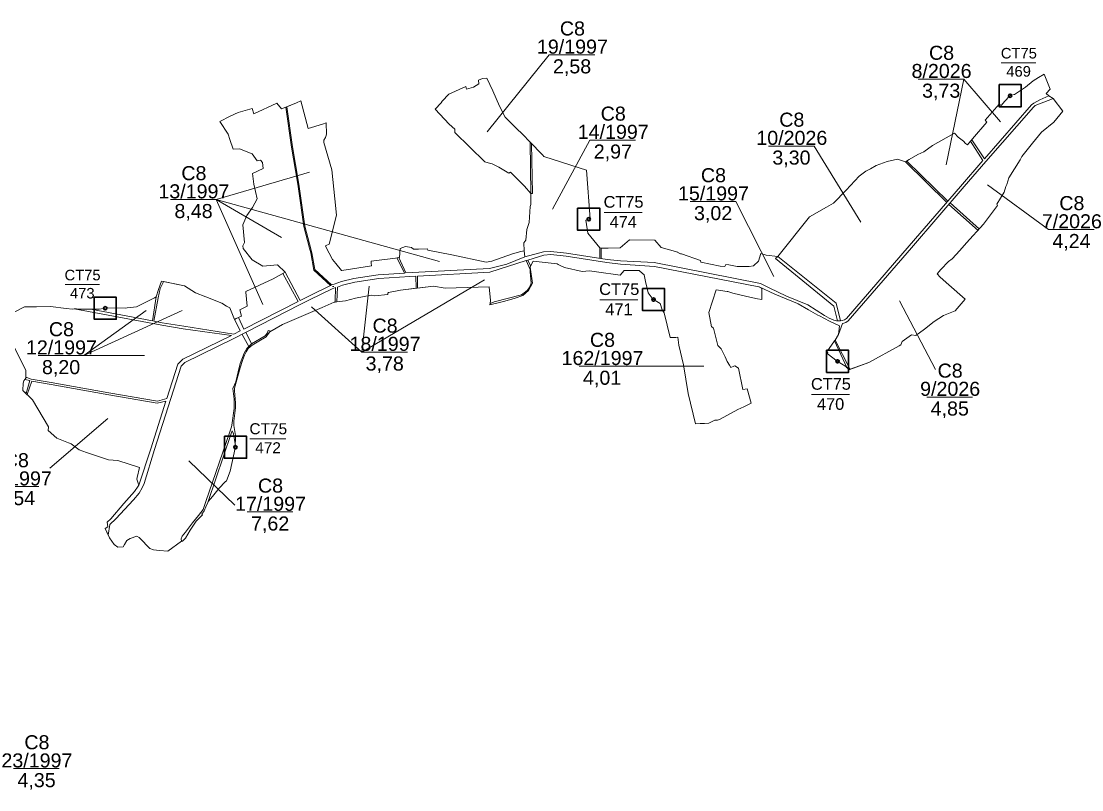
# Model space of a CAD drawing. Header units: metres. Extents: x 419786 to 426231, y 1524317 to 1528091.
# Drawn here: x 421348 to 423747, y 1525635 to 1527374 of the extents above; entities that cross this region are included whole.
import ezdxf
from ezdxf.enums import TextEntityAlignment as Align

# ---------------------------------------------------------------- set-up
doc = ezdxf.new("R2010")
doc.units = ezdxf.units.M
doc.header["$MEASUREMENT"] = 0
doc.linetypes.add('DGN Style 1', pattern=[5.902559, 0.009821, -5.892738])
doc.linetypes.add('DGN Style 2', pattern=[9.82123, 5.892738, -3.928492])
doc.layers.add('RanhOne', color=1, linetype='Continuous', lineweight=0)
doc.styles.add('Style-Arial', font='arial.ttf')
doc.styles.add('Style-Arial IF', font='ariali.ttf')

# ---------------------------------------------------------------- blocks, each defined once
blk = doc.blocks.new('*U0')
at = {"color": 0, "linetype": 'Continuous', "lineweight": -2, "ltscale": 10, "flags": 128}
blk.add_lwpolyline([(-150, 150), (150, 150), (150, -150), (-150, -150), (-150, 150)], close=True, dxfattribs=at)
at = {"color": 0, "linetype": 'Continuous', "lineweight": -2, "ltscale": 10}
blk.add_circle((-0.02828, 0.016065), 22.5, dxfattribs=at)
blk = doc.blocks.new('*U7')
at = {"layer": 'RanhOne', "color": 3, "linetype": 'Continuous', "lineweight": 13}
blk.add_line((-66.520877, -1.660429), (63.750129, -1.660429), dxfattribs=at)
at = {"layer": 'RanhOne', "color": 3, "linetype": 'Continuous', "lineweight": 13, "style": 'Style-Arial'}
blk.add_text('4,35', height=40, dxfattribs=at).set_placement((-1.025137, -54.422685), align=Align.CENTER)
at = {"layer": 'RanhOne', "color": 3, "linetype": 'Continuous', "lineweight": 13, "insert": (-0.000029, 1.089388), "char_height": 40, "attachment_point": 8, "line_spacing_factor": 0.776524, "style": 'Style-Arial'}
blk.add_mtext('C8\\P23/1997', dxfattribs=at)
blk = doc.blocks.new('*U10')
at = {"layer": 'RanhOne', "color": 3, "linetype": 'Continuous', "lineweight": 13}
blk.add_line((-66.520877, -1.660429), (63.750129, -1.660429), dxfattribs=at)
at = {"layer": 'RanhOne', "color": 3, "linetype": 'Continuous', "lineweight": 13, "style": 'Style-Arial'}
blk.add_text('7,62', height=40, dxfattribs=at).set_placement((-1.025137, -54.422685), align=Align.CENTER)
at = {"layer": 'RanhOne', "color": 3, "linetype": 'Continuous', "lineweight": 13, "insert": (-0.000029, 1.089388), "char_height": 40, "attachment_point": 8, "line_spacing_factor": 0.776524, "style": 'Style-Arial'}
blk.add_mtext('C8\\P17/1997', dxfattribs=at)
blk = doc.blocks.new('*U11')
at = {"layer": 'RanhOne', "color": 3, "linetype": 'Continuous', "lineweight": 13}
blk.add_line((-66.520877, -1.660429), (63.750129, -1.660429), dxfattribs=at)
at = {"layer": 'RanhOne', "color": 3, "linetype": 'Continuous', "lineweight": 13, "style": 'Style-Arial'}
blk.add_text('3,54', height=40, dxfattribs=at).set_placement((-1.025137, -54.422685), align=Align.CENTER)
at = {"layer": 'RanhOne', "color": 3, "linetype": 'Continuous', "lineweight": 13, "insert": (-0.000029, 1.089388), "char_height": 40, "attachment_point": 8, "line_spacing_factor": 0.776524, "style": 'Style-Arial'}
blk.add_mtext('C8\\P11/1997', dxfattribs=at)
blk = doc.blocks.new('*U12')
at = {"layer": 'RanhOne', "color": 3, "linetype": 'Continuous', "lineweight": 13}
blk.add_line((-66.520877, -1.660429), (63.750129, -1.660429), dxfattribs=at)
at = {"layer": 'RanhOne', "color": 3, "linetype": 'Continuous', "lineweight": 13, "style": 'Style-Arial'}
blk.add_text('8,20', height=40, dxfattribs=at).set_placement((-1.025137, -54.422685), align=Align.CENTER)
at = {"layer": 'RanhOne', "color": 3, "linetype": 'Continuous', "lineweight": 13, "insert": (-0.000029, 1.089388), "char_height": 40, "attachment_point": 8, "line_spacing_factor": 0.776524, "style": 'Style-Arial'}
blk.add_mtext('C8\\P12/1997', dxfattribs=at)
blk = doc.blocks.new('*U13')
at = {"layer": 'RanhOne', "color": 3, "linetype": 'Continuous', "lineweight": 13}
blk.add_line((-66.520877, -1.660429), (63.750129, -1.660429), dxfattribs=at)
at = {"layer": 'RanhOne', "color": 3, "linetype": 'Continuous', "lineweight": 13, "style": 'Style-Arial'}
blk.add_text('3,78', height=40, dxfattribs=at).set_placement((-1.025137, -54.422685), align=Align.CENTER)
at = {"layer": 'RanhOne', "color": 3, "linetype": 'Continuous', "lineweight": 13, "insert": (-0.000029, 1.089388), "char_height": 40, "attachment_point": 8, "line_spacing_factor": 0.776524, "style": 'Style-Arial'}
blk.add_mtext('C8\\P18/1997', dxfattribs=at)
blk = doc.blocks.new('*U14')
at = {"layer": 'RanhOne', "color": 3, "linetype": 'Continuous', "lineweight": 13}
blk.add_line((-66.520877, -1.660429), (63.750129, -1.660429), dxfattribs=at)
at = {"layer": 'RanhOne', "color": 3, "linetype": 'Continuous', "lineweight": 13, "style": 'Style-Arial'}
blk.add_text('8,48', height=40, dxfattribs=at).set_placement((-1.025137, -54.422685), align=Align.CENTER)
at = {"layer": 'RanhOne', "color": 3, "linetype": 'Continuous', "lineweight": 13, "insert": (-0.000029, 1.089388), "char_height": 40, "attachment_point": 8, "line_spacing_factor": 0.776524, "style": 'Style-Arial'}
blk.add_mtext('C8\\P13/1997', dxfattribs=at)
blk = doc.blocks.new('*U15')
at = {"layer": 'RanhOne', "color": 3, "linetype": 'Continuous', "lineweight": 13}
blk.add_line((-66.520877, -1.660429), (63.750129, -1.660429), dxfattribs=at)
at = {"layer": 'RanhOne', "color": 3, "linetype": 'Continuous', "lineweight": 13, "style": 'Style-Arial'}
blk.add_text('2,58', height=40, dxfattribs=at).set_placement((-1.025137, -54.422685), align=Align.CENTER)
at = {"layer": 'RanhOne', "color": 3, "linetype": 'Continuous', "lineweight": 13, "insert": (-0.000029, 1.089388), "char_height": 40, "attachment_point": 8, "line_spacing_factor": 0.776524, "style": 'Style-Arial'}
blk.add_mtext('C8\\P19/1997', dxfattribs=at)
blk = doc.blocks.new('*U16')
at = {"layer": 'RanhOne', "color": 3, "linetype": 'Continuous', "lineweight": 13}
blk.add_line((-66.520877, -1.660429), (63.750129, -1.660429), dxfattribs=at)
at = {"layer": 'RanhOne', "color": 3, "linetype": 'Continuous', "lineweight": 13, "style": 'Style-Arial'}
blk.add_text('2,97', height=40, dxfattribs=at).set_placement((-1.025137, -54.422685), align=Align.CENTER)
at = {"layer": 'RanhOne', "color": 3, "linetype": 'Continuous', "lineweight": 13, "insert": (-0.000029, 1.089388), "char_height": 40, "attachment_point": 8, "line_spacing_factor": 0.776524, "style": 'Style-Arial'}
blk.add_mtext('C8\\P14/1997', dxfattribs=at)
blk = doc.blocks.new('*U17')
at = {"layer": 'RanhOne', "color": 3, "linetype": 'Continuous', "lineweight": 13}
blk.add_line((-66.520877, -1.660429), (63.750129, -1.660429), dxfattribs=at)
at = {"layer": 'RanhOne', "color": 3, "linetype": 'Continuous', "lineweight": 13, "style": 'Style-Arial'}
blk.add_text('3,02', height=40, dxfattribs=at).set_placement((-1.025137, -54.422685), align=Align.CENTER)
at = {"layer": 'RanhOne', "color": 3, "linetype": 'Continuous', "lineweight": 13, "insert": (-0.000029, 1.089388), "char_height": 40, "attachment_point": 8, "line_spacing_factor": 0.776524, "style": 'Style-Arial'}
blk.add_mtext('C8\\P15/1997', dxfattribs=at)
blk = doc.blocks.new('*U18')
at = {"layer": 'RanhOne', "color": 3, "linetype": 'Continuous', "lineweight": 13}
blk.add_line((-66.520877, -1.660429), (63.750129, -1.660429), dxfattribs=at)
at = {"layer": 'RanhOne', "color": 3, "linetype": 'Continuous', "lineweight": 13, "style": 'Style-Arial'}
blk.add_text('4,01', height=40, dxfattribs=at).set_placement((-1.025137, -54.422685), align=Align.CENTER)
at = {"layer": 'RanhOne', "color": 3, "linetype": 'Continuous', "lineweight": 13, "insert": (-0.000029, 1.089388), "char_height": 40, "attachment_point": 8, "line_spacing_factor": 0.776524, "style": 'Style-Arial'}
blk.add_mtext('C8\\P162/1997', dxfattribs=at)
blk = doc.blocks.new('*U19')
at = {"layer": 'RanhOne', "color": 3, "linetype": 'Continuous', "lineweight": 13}
blk.add_line((-66.520877, -1.660429), (63.750129, -1.660429), dxfattribs=at)
at = {"layer": 'RanhOne', "color": 3, "linetype": 'Continuous', "lineweight": 13, "style": 'Style-Arial'}
blk.add_text('3,30', height=40, dxfattribs=at).set_placement((-1.025137, -54.422685), align=Align.CENTER)
at = {"layer": 'RanhOne', "color": 3, "linetype": 'Continuous', "lineweight": 13, "insert": (-0.000029, 1.089388), "char_height": 40, "attachment_point": 8, "line_spacing_factor": 0.776524, "style": 'Style-Arial'}
blk.add_mtext('C8\\P10/2026', dxfattribs=at)
blk = doc.blocks.new('*U20')
at = {"layer": 'RanhOne', "color": 3, "linetype": 'Continuous', "lineweight": 13}
blk.add_line((-66.520877, -1.660429), (63.750129, -1.660429), dxfattribs=at)
at = {"layer": 'RanhOne', "color": 3, "linetype": 'Continuous', "lineweight": 13, "style": 'Style-Arial'}
blk.add_text('4,85', height=40, dxfattribs=at).set_placement((-1.025137, -54.422685), align=Align.CENTER)
at = {"layer": 'RanhOne', "color": 3, "linetype": 'Continuous', "lineweight": 13, "insert": (-0.000029, 1.089388), "char_height": 40, "attachment_point": 8, "line_spacing_factor": 0.776524, "style": 'Style-Arial'}
blk.add_mtext('C8\\P9/2026', dxfattribs=at)
blk = doc.blocks.new('*U21')
at = {"layer": 'RanhOne', "color": 3, "linetype": 'Continuous', "lineweight": 13}
blk.add_line((-66.520877, -1.660429), (63.750129, -1.660429), dxfattribs=at)
at = {"layer": 'RanhOne', "color": 3, "linetype": 'Continuous', "lineweight": 13, "style": 'Style-Arial'}
blk.add_text('3,73', height=40, dxfattribs=at).set_placement((-1.025137, -54.422685), align=Align.CENTER)
at = {"layer": 'RanhOne', "color": 3, "linetype": 'Continuous', "lineweight": 13, "insert": (-0.000029, 1.089388), "char_height": 40, "attachment_point": 8, "line_spacing_factor": 0.776524, "style": 'Style-Arial'}
blk.add_mtext('C8\\P8/2026', dxfattribs=at)
blk = doc.blocks.new('*U22')
at = {"layer": 'RanhOne', "color": 3, "linetype": 'Continuous', "lineweight": 13}
blk.add_line((-66.520877, -1.660429), (63.750129, -1.660429), dxfattribs=at)
at = {"layer": 'RanhOne', "color": 3, "linetype": 'Continuous', "lineweight": 13, "style": 'Style-Arial'}
blk.add_text('4,24', height=40, dxfattribs=at).set_placement((-1.025137, -54.422685), align=Align.CENTER)
at = {"layer": 'RanhOne', "color": 3, "linetype": 'Continuous', "lineweight": 13, "insert": (-0.000029, 1.089388), "char_height": 40, "attachment_point": 8, "line_spacing_factor": 0.776524, "style": 'Style-Arial'}
blk.add_mtext('C8\\P7/2026', dxfattribs=at)
blk = doc.blocks.new('*U69')
at = {"layer": 'RanhOne', "color": 3, "linetype": 'Continuous', "lineweight": 13}
blk.add_line((-66.520877, -1.660429), (63.750129, -1.660429), dxfattribs=at)
at = {"layer": 'RanhOne', "color": 3, "linetype": 'Continuous', "lineweight": 13, "style": 'Style-Arial'}
for s, p in [('CT75', (-0.000029, 14.422722)), ('472', (-1.025137, -54.422685))]:
    blk.add_text(s, height=40, dxfattribs=at).set_placement(p, align=Align.CENTER)
blk = doc.blocks.new('*U70')
at = {"layer": 'RanhOne', "color": 3, "linetype": 'Continuous', "lineweight": 13}
blk.add_line((-66.520877, -1.660429), (63.750129, -1.660429), dxfattribs=at)
at = {"layer": 'RanhOne', "color": 3, "linetype": 'Continuous', "lineweight": 13, "style": 'Style-Arial'}
for s, p in [('CT75', (-0.000029, 14.422722)), ('473', (-1.025137, -54.422685))]:
    blk.add_text(s, height=40, dxfattribs=at).set_placement(p, align=Align.CENTER)
blk = doc.blocks.new('*U71')
at = {"layer": 'RanhOne', "color": 3, "linetype": 'Continuous', "lineweight": 13}
blk.add_line((-66.520877, -1.660429), (63.750129, -1.660429), dxfattribs=at)
at = {"layer": 'RanhOne', "color": 3, "linetype": 'Continuous', "lineweight": 13, "style": 'Style-Arial'}
for s, p in [('CT75', (-0.000029, 14.422722)), ('474', (-1.025137, -54.422685))]:
    blk.add_text(s, height=40, dxfattribs=at).set_placement(p, align=Align.CENTER)
blk = doc.blocks.new('*U72')
at = {"layer": 'RanhOne', "color": 3, "linetype": 'Continuous', "lineweight": 13}
blk.add_line((-66.520877, -1.660429), (63.750129, -1.660429), dxfattribs=at)
at = {"layer": 'RanhOne', "color": 3, "linetype": 'Continuous', "lineweight": 13, "style": 'Style-Arial'}
for s, p in [('CT75', (-0.000029, 14.422722)), ('471', (-1.025137, -54.422685))]:
    blk.add_text(s, height=40, dxfattribs=at).set_placement(p, align=Align.CENTER)
blk = doc.blocks.new('*U73')
at = {"layer": 'RanhOne', "color": 3, "linetype": 'Continuous', "lineweight": 13}
blk.add_line((-66.520877, -1.660429), (63.750129, -1.660429), dxfattribs=at)
at = {"layer": 'RanhOne', "color": 3, "linetype": 'Continuous', "lineweight": 13, "style": 'Style-Arial'}
for s, p in [('CT75', (-0.000029, 14.422722)), ('469', (-1.025137, -54.422685))]:
    blk.add_text(s, height=40, dxfattribs=at).set_placement(p, align=Align.CENTER)
blk = doc.blocks.new('*U74')
at = {"layer": 'RanhOne', "color": 3, "linetype": 'Continuous', "lineweight": 13}
blk.add_line((-66.520877, -1.660429), (63.750129, -1.660429), dxfattribs=at)
at = {"layer": 'RanhOne', "color": 3, "linetype": 'Continuous', "lineweight": 13, "style": 'Style-Arial'}
for s, p in [('CT75', (-0.000029, 14.422722)), ('470', (-1.025137, -54.422685))]:
    blk.add_text(s, height=40, dxfattribs=at).set_placement(p, align=Align.CENTER)

msp = doc.modelspace()

# ---------------------------------------------------------------- linework, layer by layer
at = {"layer": 'RanhOne', "color": 7, "linetype": 'Continuous', "lineweight": 0}
for p, q in [((422541.961675, 1527297.862223), (422402.249122, 1527123.815219)), ((423480.56625, 1527242.807253), (423440.247236, 1527048.96332)), ((423480.56625, 1527242.807253), (423563.345248, 1527146.130213)), ((422500.8901, 1526984.1101), (422499.4632, 1527100.3887)), ((422504.885987, 1526984.157346), (422502.203013, 1527097.631843)), ((422634.285184, 1527105.147886), (422549.642794, 1526948.914812)), ((423141.815329, 1527091.50452), (423247.501664, 1526919.407463)), ((423347.9701, 1527055.8101), (423441.750274, 1526964.059168)), ((423351.427435, 1527057.09428), (423444.292, 1526966.931727)), ((421789.201497, 1526970.508887), (421999.762918, 1527032.108122)), ((423671.801635, 1526902.723129), (423534.190456, 1527003.61877)), ((421789.201497, 1526970.508887), (421894.250336, 1526733.204252)), ((421789.201497, 1526970.508887), (421936.825588, 1526884.969684)), ((421789.201497, 1526970.508887), (422294.087488, 1526830.371145)), ((422500.8901, 1526984.1101), (422504.885987, 1526984.1101)), ((422964.596641, 1526965.87534), (423050.133396, 1526796.68668)), ((423446.192471, 1526959.114634), (423512.680887, 1526900.493441)), ((423449.516892, 1526962.740687), (423515.703087, 1526903.817323)), ((422657.1901, 1526861.3301), (422657.1901, 1526837.664802)), ((422660.1101, 1526860.3301), (422660.1101, 1526836.664802)), ((422118.11229, 1526625.566418), (422395.897874, 1526788.728191)), ((422118.11229, 1526625.566418), (422134.893067, 1526774.847206)), ((423415.951575, 1526585.801131), (423334.966041, 1526741.26816)), ((421489.55502, 1526617.469177), (421630.468881, 1526719.323267)), ((421489.55502, 1526617.469177), (421711.91719, 1526719.323267)), ((422118.11229, 1526625.566418), (422004.390663, 1526727.651858)), ((421847.397249, 1526665.39572), (421862.583807, 1526638.146363)), ((421856.350912, 1526670.161852), (421868.705, 1526643.753)), ((421489.55502, 1526617.469177), (421626.766685, 1526617.469177)), ((422713.541484, 1526593.402251), (422891.802653, 1526593.402251)), ((421412.964875, 1526363.044661), (421544.16144, 1526474.786587)), ((421830.850232, 1526278.833353), (421727.188748, 1526379.239143))]:
    msp.add_line(p, q, dxfattribs=at)
at = {"layer": 'RanhOne', "color": 3, "linetype": 'Continuous', "lineweight": 0}
for p, q in [((421946.4738, 1527179.5775), (421948.8678, 1527180.5157)), ((423495.7202, 1527102.5699), (423498.1345, 1527105.3301)), ((422485.3001, 1526854.8301), (422487.179, 1526840.902)), ((422490.3347, 1526832.333), (422494.069, 1526833.529)), ((421939.4667, 1526802.9169), (421944.83, 1526805.8812)), ((423187.662, 1526650.577), (423215.5659, 1526590.3984))]:
    msp.add_line(p, q, dxfattribs=at)
at = {"layer": 'RanhOne', "color": 3, "linetype": 'DGN Style 1', "lineweight": 0}
for p, q in [((421664.9001, 1526785.6501), (421669.4683, 1526784.7435)), ((422047.867, 1526776.051), (422059.027, 1526771.29)), ((422241.0527, 1526769.7764), (422244.3311, 1526770.1594)), ((422057.9862, 1526738.6949), (422061.6002, 1526739.1091)), ((422408.2776, 1526732.5827), (422408.4157, 1526733.5103)), ((421356.3496, 1526563.4553), (421358.664, 1526568.0371)), ((421358.9121, 1526531.5441), (421361.2673, 1526529.3041))]:
    msp.add_line(p, q, dxfattribs=at)
at = {"layer": 'RanhOne', "color": 3, "linetype": 'DGN Style 2', "lineweight": 0}
msp.add_line((423187.662, 1526650.577), (423189.352, 1526652.254), dxfattribs=at)
at = {"layer": 'RanhOne', "color": 3, "linetype": 'Continuous', "lineweight": 13, "flags": 128}
for points in [[(423704.4701, 1527170.7101), (423682.0342, 1527199.2685), (423672.4701, 1527205.1901), (423666.3701, 1527210.5491), (423675.3111, 1527220.4941), (423662.3801, 1527254.0501), (423649.0199, 1527246.3881), (423636.8001, 1527239.3801), (423620.0401, 1527224.7401), (423595.1601, 1527207.8101), (423586.5501, 1527206.7401), (423583.8101, 1527204.6601), (423572.7101, 1527192.9701), (423564.7301, 1527183.2901), (423560.0201, 1527186.5101), (423528.6201, 1527150.1301), (423532.6501, 1527145.9001), (423500.2601, 1527107.7601), (423488.6001, 1527094.4301), (423484.0001, 1527097.5701), (423479.5601, 1527102.2101), (423467.6601, 1527111.7601), (423458.8701, 1527120.3401), (423409.2001, 1527093.0601), (423390.0901, 1527078.4301), (423376.0701, 1527072.0301), (423356.8401, 1527060.9301), (423347.9701, 1527055.8101), (423330.6101, 1527061.9301), (423306.9901, 1527056.5301), (423282.3001, 1527047.4701), (423269.3201, 1527039.8601), (423258.7201, 1527034.5801), (423243.3301, 1527023.4701), (423213.7407, 1526992.0693), (423185.3401, 1526961.9301), (423169.9501, 1526953.1701), (423131.5101, 1526931.2901), (423059.1661, 1526841.9781), (423032.9578, 1526844.4241), (423021.4391, 1526848.0783), (423015.6301, 1526831.1601), (423004.3801, 1526820.3801), (422994.8201, 1526818.9101), (422981.9101, 1526819.2301), (422967.6301, 1526819.0801), (422948.6901, 1526822.6501), (422941.8201, 1526823.2101), (422939.9501, 1526818.7901), (422929.1101, 1526819.5201), (422885.2601, 1526828.5701), (422884.5001, 1526832.7601), (422841.7201, 1526847.5501), (422839.6301, 1526847.3301), (422833.6453, 1526851.0153), (422833.5401, 1526851.0801), (422808.8701, 1526858.3501), (422795.4261, 1526862.0001), (422781.3201, 1526878.4291), (422724.0201, 1526879.5401), (422702.8661, 1526861.5421), (422675.3501, 1526860.8301), (422660.1101, 1526860.3301), (422657.1901, 1526861.3301), (422629.9001, 1526894.6601), (422625.0801, 1526923.4701), (422634.7401, 1526927.1601), (422626.5201, 1527036.9901), (422610.3607, 1527042.2014), (422529.9601, 1527068.1301), (422528.1501, 1527071.0201), (422526.5854, 1527072.6219), (422499.4632, 1527100.3887), (422481.8601, 1527118.4101), (422468.4746, 1527131.3469), (422445.4601, 1527153.5901), (422442.8201, 1527156.9901), (422430.2101, 1527182.0001), (422414.4325, 1527216.6352), (422401.3701, 1527245.3101), (422391.7001, 1527244.6601), (422382.7301, 1527240.3701), (422382.8901, 1527232.3401), (422371.0501, 1527225.0001), (422355.3701, 1527220.3601), (422354.0101, 1527226.4401), (422315.1006, 1527209.0783), (422300.2261, 1527192.7131), (422298.1851, 1527189.2281), (422284.3431, 1527174.6981), (422316.1921, 1527140.8921), (422329.0531, 1527129.4411), (422328.7291, 1527122.3871), (422396.5901, 1527055.9051), (422403.9901, 1527053.3701), (422413.3601, 1527051.6301), (422428.6201, 1527043.9301), (422450.6201, 1527030.0001), (422454.5261, 1527032.3091), (422486.1814, 1527000.7234), (422500.8901, 1526984.1101), (422500.9401, 1526959.0401), (422499.4901, 1526955.1301), (422497.2801, 1526918.8501), (422491.6201, 1526902.5601), (422489.1701, 1526878.2801), (422485.1601, 1526872.8801), (422485.3001, 1526854.8301), (422477.9018, 1526852.8973), (422459.0801, 1526847.9801), (422412.6701, 1526831.0134), (422399.8901, 1526828.9041), (422322.0761, 1526845.3835), (422267.5101, 1526855.8001), (422267.2901, 1526858.7501), (422246.8971, 1526858.2764), (422235.0001, 1526858.0001), (422231.0001, 1526862.0001), (422217.0001, 1526864.0001), (422205.0001, 1526860.0001), (422203.8401, 1526839.4201), (422199.3001, 1526838.8101), (422194.7626, 1526838.2401), (422139.4401, 1526831.2901), (422139.7744, 1526826.2561), (422140.1501, 1526820.6001), (422136.1025, 1526819.9673), (422072.8184, 1526810.0736), (422072.5401, 1526810.0301), (422059.4338, 1526825.5464), (422051.8201, 1526834.5601), (422037.0034, 1526863.8176), (422036.0501, 1526865.7001), (422037.9304, 1526866.485), (422044.7701, 1526869.3401), (422061.2601, 1526935.2901), (422057.4049, 1526972.3603), (422050.5901, 1527037.8901), (422032.6401, 1527099.6401), (422032.2001, 1527104.5501), (422036.0301, 1527110.7601), (422036.9842, 1527113.4329), (422038.7501, 1527118.3801), (422037.8101, 1527143.8701), (422029.2662, 1527141.2693), (421997.3701, 1527131.5601), (421980.0701, 1527193.5101), (421970.3901, 1527188.9501), (421946.4738, 1527179.5775), (421936.3501, 1527175.6101), (421926.2001, 1527188.6701), (421873.9411, 1527164.4401), (421870.3101, 1527176.3901), (421838.3301, 1527167.7201), (421820.9253, 1527159.116), (421797.0545, 1527147.3154), (421816.0041, 1527118.3921), (421819.4713, 1527106.6775), (421827.6448, 1527084.3743), (421841.9301, 1527084.9401), (421870.3701, 1527073.7101), (421881.5301, 1527058.1201), (421889.0801, 1527059.7601), (421893.5301, 1527054.5131), (421895.4661, 1527040.6921), (421870.7541, 1527029.3581), (421873.9541, 1527005.3441), (421881.4461, 1526972.0511), (421871.2701, 1526952.2501), (421858.5801, 1526934.2601), (421849.1901, 1526913.6311), (421852.7721, 1526873.0711), (421849.1631, 1526865.4851), (421850.3201, 1526859.9671), (421870.2811, 1526833.9241), (421894.7831, 1526819.8391), (421927.5001, 1526823.0471), (421944.83, 1526805.8812), (421917.9601, 1526791.0301), (421856.2601, 1526762.5501), (421856.3855, 1526760.8755), (421858.7501, 1526729.3101), (421842.4301, 1526720.7501), (421846.5601, 1526706.4401), (421833.9137, 1526701.0312), (421830.1701, 1526699.4301), (421819.8901, 1526725.2801), (421812.5038, 1526729.5449), (421801.6267, 1526735.8254), (421765.3041, 1526750.6461), (421741.7891, 1526759.2701), (421716.9291, 1526775.3251), (421664.9001, 1526785.6501), (421658.6191, 1526767.1518), (421652.8701, 1526750.2201), (421649.6605, 1526747.807), (421649.2401, 1526747.8401), (421608.5731, 1526727.9251), (421587.932, 1526725.3429), (421584.8001, 1526724.9511), (421544.0101, 1526725.5901), (421524.4601, 1526722.1601), (421480.6901, 1526722.1701), (421472.7001, 1526723.4901), (421463.9201, 1526722.8601), (421449.2201, 1526723.6701), (421414.4301, 1526728.8401), (421382.8301, 1526727.4901), (421355.4201, 1526727.4401), (421330.5801, 1526715.0501)], [(421327.8401, 1526644.1301), (421358.7001, 1526584.5801), (421358.6601, 1526566.2701), (421353.6201, 1526560.1301), (421352.2801, 1526555.2801), (421351.2301, 1526538.8501), (421373.4331, 1526517.7337), (421409.9201, 1526456.3861), (421408.8101, 1526448.2791), (421428.1241, 1526430.3971), (421454.9029, 1526419.8242), (421460.7791, 1526417.5041), (421479.1331, 1526404.4521), (421495.7038, 1526398.2899), (421545.6346, 1526381.6653), (421566.5651, 1526380.1061), (421615.4521, 1526363.9821), (421610.2252, 1526341.5063), (421609.4661, 1526338.2421), (421612.6601, 1526328.6201), (421613.9101, 1526324.4901), (421612.5401, 1526321.8801), (421604.4901, 1526310.0501), (421580.2001, 1526282.7101), (421550.7701, 1526248.1201), (421542.1538, 1526240.7416), (421543.4854, 1526230.0279), (421537.6701, 1526225.9801), (421547.4601, 1526205.2901), (421558.3501, 1526190.3501), (421566.5801, 1526183.7301), (421578.8701, 1526184.9601), (421581.7685, 1526190.387), (421586.5501, 1526199.3401), (421594.0301, 1526204.0201), (421609.4701, 1526208.9201), (421614.9801, 1526206.1801), (421623.7412, 1526196.7549), (421631.4701, 1526188.4401), (421638.5601, 1526181.1701), (421647.2601, 1526178.3301), (421660.7901, 1526176.6201), (421679.5201, 1526175.0501), (421710.3301, 1526198.0101), (421710.9301, 1526196.7001), (421714.1401, 1526199.0201), (421719.8401, 1526204.5701), (421730.2001, 1526222.5601), (421743.7401, 1526242.6701), (421757.8601, 1526257.1301), (421756.6601, 1526258.6601), (421761.4101, 1526266.5501), (421765.197, 1526275.065), (421769.7801, 1526285.3701), (421770.7701, 1526287.4201), (421780.3101, 1526298.5101), (421795.5901, 1526317.7301), (421809.215, 1526331.5203), (421812.0801, 1526334.4201), (421820.4401, 1526356.2901), (421831.7901, 1526408.0601), (421832.5501, 1526436.9501), (421829.2001, 1526459.4901), (421828.7401, 1526469.1801), (421833.0101, 1526499.4701), (421832.7901, 1526510.9601), (421830.0401, 1526537.8301), (421830.2201, 1526542.7801), (421830.4901, 1526543.6301), (421843.2901, 1526589.6901), (421848.5201, 1526606.6201), (421853.1901, 1526618.5901), (421856.9601, 1526626.2301), (421861.4201, 1526633.8201), (421870.4901, 1526641.3801), (421885.2401, 1526650.1801), (421902.0401, 1526659.8401), (421905.0416, 1526664.2577), (421910.0101, 1526671.5701), (421939.1901, 1526687.6501), (422028.464, 1526726.4389), (422056.2001, 1526738.4901), (422057.9862, 1526738.6948), (422061.8694, 1526739.14), (422081.7601, 1526741.4201), (422104.1501, 1526747.1301), (422139.3101, 1526754.5101), (422147.7001, 1526752.8001), (422177.3201, 1526755.3201), (422177.1201, 1526758.8801), (422178.8401, 1526760.2901), (422205.8101, 1526765.6601), (422280.8101, 1526774.4201), (422306.7201, 1526770.1301), (422406.4201, 1526773.3701), (422409.6801, 1526742.0001), (422409.6127, 1526741.5475), (422408.2776, 1526732.5827), (422435.9001, 1526739.2701), (422441.5601, 1526740.9601), (422465.4401, 1526747.5301), (422482.9901, 1526753.7901), (422495.6901, 1526764.9401), (422504.7401, 1526781.4301), (422499.1001, 1526817.3201), (422499.0801, 1526817.4601), (422505.7901, 1526830.9101), (422559.9601, 1526824.6801), (422562.9474, 1526823.325), (422568.8057, 1526820.6676), (422576.6701, 1526817.1001), (422617.0901, 1526807.4501), (422633.7401, 1526809.4301), (422649.1701, 1526807.1201), (422702.6001, 1526799.2601), (422712.0501, 1526810.2801), (422745.5401, 1526809.9101), (422747.4316, 1526808.3033), (422756.9001, 1526800.2601), (422760.3933, 1526784.7124), (422766.1501, 1526759.0901), (422777.8665, 1526744.5808), (422778.1901, 1526744.1801), (422793.3601, 1526735.6901), (422797.5601, 1526721.1701), (422802.6201, 1526713.9401), (422816.2801, 1526658.0301), (422828.7735, 1526658.6615), (422833.1001, 1526658.8801), (422835.6501, 1526640.9901), (422845.7701, 1526596.8401), (422856.8201, 1526531.5801), (422873.4001, 1526463.3801), (422883.9601, 1526463.5801), (422890.9238, 1526463.7121), (422893.9801, 1526463.7701), (422903.3101, 1526464.8601), (422917.0701, 1526471.0801), (422922.8801, 1526471.0701), (422929.3201, 1526473.4101), (422969.2301, 1526495.4701), (422982.9536, 1526501.9107), (422999.2101, 1526509.5401), (422990.2901, 1526542.3201), (422980.6301, 1526540.7501), (422970.2201, 1526588.9601), (422962.0001, 1526594.3601), (422960.0097, 1526593.5368), (422953.2001, 1526590.7201), (422950.1291, 1526595.7534), (422945.1401, 1526603.9301), (422940.2512, 1526614.4), (422931.0201, 1526633.1201), (422926.451, 1526637.3095), (422923.5601, 1526639.9601), (422920.4028, 1526652.6564), (422913.6601, 1526679.7701), (422910.3014, 1526682.3693), (422909.6801, 1526682.8501), (422903.8001, 1526715.3001), (422920.2501, 1526766.4701), (422945.0301, 1526762.5301), (422946.2601, 1526762.7601), (422957.8401, 1526759.0601), (422989.6701, 1526751.2501), (423013.2426, 1526746.2153), (423023.3801, 1526744.0501), (423022.9602, 1526767.5932), (423022.9201, 1526769.8401), (423016.7501, 1526772.8501), (423016.9801, 1526773.3301), (423052.9001, 1526756.1201), (423104.0401, 1526735.2201), (423105.4001, 1526734.6501), (423129.1801, 1526721.2901), (423150.0101, 1526709.1701), (423153.5301, 1526707.3601), (423176.1401, 1526695.0401), (423199.3601, 1526684.7501), (423196.5271, 1526665.5251), (423189.3521, 1526652.2541), (423187.6621, 1526650.5771), (423170.3901, 1526626.0301), (423172.4528, 1526624.6998), (423171.1501, 1526621.8301), (423193.6101, 1526605.1001), (423213.3701, 1526592.6001), (423220.7801, 1526585.1701), (423222.6501, 1526586.2001), (423265.3701, 1526601.8501), (423334.3001, 1526639.6401), (423337.7001, 1526641.5101), (423340.6701, 1526649.0561), (423361.8431, 1526664.1761), (423371.8511, 1526662.6381), (423391.5501, 1526677.4001), (423413.5201, 1526694.2801), (423434.1001, 1526708.1601), (423460.8101, 1526719.0401), (423483.5401, 1526744.8301), (423446.0347, 1526777.5782), (423426.5401, 1526794.6001), (423419.9701, 1526802.2801), (423428.2601, 1526812.3701), (423445.2501, 1526830.2901), (423454.1201, 1526836.1401), (423471.1781, 1526855.4616), (423486.3001, 1526872.5901), (423524.8501, 1526914.4901), (423556.2101, 1526957.3301), (423554.7801, 1526959.9601), (423571.2301, 1526987.2301), (423575.6701, 1527000.0001), (423577.2164, 1527004.4463), (423582.4101, 1527019.3801), (423607.4401, 1527060.1901), (423611.5501, 1527067.9801), (423635.5301, 1527098.0801), (423655.7001, 1527122.6801), (423684.1801, 1527145.8901), (423704.4701, 1527170.7101)]]:
    msp.add_lwpolyline(points, dxfattribs=at)
at = {"layer": 'RanhOne', "color": 3, "linetype": 'Continuous', "lineweight": 0, "flags": 128}
for points in [[(422485.3001, 1526854.8301), (422485.1601, 1526872.8801), (422489.1701, 1526878.2801), (422491.6201, 1526902.5601), (422497.2801, 1526918.8501), (422499.4901, 1526955.1301), (422500.9401, 1526959.0401), (422500.8901, 1526984.1101), (422486.1814, 1527000.7234), (422454.5261, 1527032.3091), (422450.6201, 1527030.0001), (422428.6201, 1527043.9301), (422413.3601, 1527051.6301), (422403.9901, 1527053.3701), (422396.5901, 1527055.9051), (422328.7291, 1527122.3871), (422329.0531, 1527129.4411), (422316.1921, 1527140.8921), (422284.3431, 1527174.6981), (422298.1851, 1527189.2281), (422300.2261, 1527192.7131), (422315.1006, 1527209.0783), (422354.0101, 1527226.4401), (422355.3701, 1527220.3601), (422371.0501, 1527225.0001), (422382.8901, 1527232.3401), (422382.7301, 1527240.3701), (422391.7001, 1527244.6601), (422401.3701, 1527245.3101), (422414.4325, 1527216.6352), (422430.2101, 1527182.0001), (422442.8201, 1527156.9901), (422445.4601, 1527153.5901), (422468.4746, 1527131.3469), (422481.8601, 1527118.4101), (422499.4632, 1527100.3887), (422526.5854, 1527072.6219), (422528.1501, 1527071.0201), (422529.9601, 1527068.1301), (422610.3607, 1527042.2014), (422626.5201, 1527036.9901), (422634.7401, 1526927.1601), (422625.0801, 1526923.4701), (422629.9001, 1526894.6601), (422657.1901, 1526861.3301), (422660.1101, 1526860.3301), (422675.3501, 1526860.8301), (422702.8661, 1526861.5421), (422724.0201, 1526879.5401), (422781.3201, 1526878.4291), (422795.4261, 1526862.0001), (422808.8701, 1526858.3501), (422833.5401, 1526851.0801), (422833.6453, 1526851.0153), (422839.6301, 1526847.3301), (422841.7201, 1526847.5501), (422884.5001, 1526832.7601), (422885.2601, 1526828.5701), (422929.1101, 1526819.5201), (422939.9501, 1526818.7901), (422941.8201, 1526823.2101), (422948.6901, 1526822.6501), (422967.6301, 1526819.0801), (422981.9101, 1526819.2301), (422994.8201, 1526818.9101), (423004.3801, 1526820.3801), (423015.6301, 1526831.1601), (423021.4391, 1526848.0783), (423032.9578, 1526844.4241), (423059.1661, 1526841.9781), (423131.5101, 1526931.2901), (423169.9501, 1526953.1701), (423185.3401, 1526961.9301), (423213.7407, 1526992.0693), (423243.3301, 1527023.4701), (423258.7201, 1527034.5801), (423269.3201, 1527039.8601), (423282.3001, 1527047.4701), (423306.9901, 1527056.5301), (423330.6101, 1527061.9301), (423347.9701, 1527055.8101), (423356.8401, 1527060.9301), (423376.0701, 1527072.0301), (423390.0901, 1527078.4301), (423409.2001, 1527093.0601), (423458.8701, 1527120.3401), (423467.6601, 1527111.7601), (423479.5601, 1527102.2101), (423484.0001, 1527097.5701), (423488.6001, 1527094.4301), (423495.7202, 1527102.5699)], [(423498.1345, 1527105.3301), (423500.2601, 1527107.7601), (423532.6501, 1527145.9001), (423528.6201, 1527150.1301), (423560.0201, 1527186.5101), (423564.7301, 1527183.2901), (423572.7101, 1527192.9701), (423583.8101, 1527204.6601), (423586.5501, 1527206.7401), (423595.1601, 1527207.8101), (423620.0401, 1527224.7401), (423636.8001, 1527239.3801), (423649.0199, 1527246.3881), (423662.3801, 1527254.0501), (423675.3111, 1527220.4941), (423666.3701, 1527210.5491), (423672.3226, 1527205.3197)], [(421944.83, 1526805.8812), (421927.5001, 1526823.0471), (421894.7831, 1526819.8391), (421870.2811, 1526833.9241), (421850.3201, 1526859.9671), (421849.1631, 1526865.4851), (421852.7721, 1526873.0711), (421849.1901, 1526913.6311), (421858.5801, 1526934.2601), (421871.2701, 1526952.2501), (421881.4461, 1526972.0511), (421873.9541, 1527005.3441), (421870.7541, 1527029.3581), (421895.4661, 1527040.6921), (421893.5301, 1527054.5131), (421889.0801, 1527059.7601), (421881.5301, 1527058.1201), (421870.3701, 1527073.7101), (421841.9301, 1527084.9401), (421827.6448, 1527084.3743), (421819.4713, 1527106.6775), (421816.0041, 1527118.3921), (421797.0545, 1527147.3154), (421820.9253, 1527159.116), (421838.3301, 1527167.7201), (421870.3101, 1527176.3901), (421873.9411, 1527164.4401), (421926.2001, 1527188.6701), (421936.3501, 1527175.6101), (421946.4738, 1527179.5775)], [(421948.8678, 1527180.5157), (421970.3901, 1527188.9501), (421980.0701, 1527193.5101), (421997.3701, 1527131.5601), (422029.2662, 1527141.2693), (422037.8101, 1527143.8701), (422038.7501, 1527118.3801), (422036.9842, 1527113.4329), (422036.0301, 1527110.7601), (422032.2001, 1527104.5501), (422032.6401, 1527099.6401), (422050.5901, 1527037.8901), (422057.4049, 1526972.3603), (422061.2601, 1526935.2901), (422044.7701, 1526869.3401), (422037.9304, 1526866.485), (422036.0501, 1526865.7001), (422037.0034, 1526863.8176), (422051.8201, 1526834.5601), (422059.4338, 1526825.5464), (422072.5401, 1526810.0301), (422072.8184, 1526810.0736), (422136.1025, 1526819.9673), (422140.1501, 1526820.6001), (422139.7744, 1526826.2561), (422139.4401, 1526831.2901), (422194.7626, 1526838.2401), (422198.603, 1526838.7225)], [(423196.5271, 1526665.5251), (423205.5893, 1526689.7012), (423206.5454, 1526689.9005), (423213.6344, 1526692.3127), (423218.7474, 1526695.9237), (423361.781, 1526861.609), (423481.2439, 1527000), (423529.873, 1527056.334), (423638.052, 1527179.841), (423642.014, 1527183.162), (423680.571, 1527198.19), (423682.3504, 1527198.866)], [(423682.3504, 1527198.866), (423704.4701, 1527170.7101), (423684.1801, 1527145.8901), (423655.7001, 1527122.6801), (423635.5301, 1527098.0801), (423611.5501, 1527067.9801), (423607.4401, 1527060.1901), (423582.4101, 1527019.3801), (423577.2164, 1527004.4463), (423575.6701, 1527000.0001), (423571.2301, 1526987.2301), (423554.7801, 1526959.9601), (423556.2101, 1526957.3301), (423524.8501, 1526914.4901), (423486.3001, 1526872.5901), (423471.1781, 1526855.4616), (423454.1201, 1526836.1401), (423445.2501, 1526830.2901), (423428.2601, 1526812.3701), (423419.9701, 1526802.2801), (423426.5401, 1526794.6001), (423446.0347, 1526777.5782), (423483.5401, 1526744.8301), (423460.8101, 1526719.0401), (423434.1001, 1526708.1601), (423413.5201, 1526694.2801), (423391.5501, 1526677.4001), (423371.8511, 1526662.6381), (423361.8431, 1526664.1761), (423340.6701, 1526649.0561), (423337.7001, 1526641.5101), (423334.3001, 1526639.6401), (423265.3701, 1526601.8501), (423223.1947, 1526586.3996)], [(423498.1345, 1527105.3301), (423526.818, 1527062.652), (423633.334, 1527184.674), (423638.318, 1527188.823), (423652.3895, 1527196.162), (423672.3226, 1527205.3197)], [(423672.3226, 1527205.3197), (423672.4701, 1527205.1901), (423682.0342, 1527199.2685), (423682.3504, 1527198.866)], [(421946.4738, 1527179.5775), (421959.014, 1527088.9937), (421972.9933, 1527009.7466), (421974.3758, 1527000), (421987.1734, 1526909.7787), (422000, 1526860.5851), (422002.8548, 1526849.6361), (422009.7475, 1526810.6329), (422047.867, 1526776.051)], [(422198.603, 1526838.7225), (422198.643, 1526837.802), (422214.975, 1526804.12), (422155.696, 1526800.186), (422100.668, 1526791.989), (422072.061, 1526785.132), (422056.17, 1526779.376), (422050, 1526777.447), (422012.0625, 1526811.8991), (422005.2992, 1526850.1699), (422000, 1526870.4939), (421989.6286, 1526910.2713), (421976.9009, 1527000), (421975.4627, 1527010.1394), (421961.484, 1527089.3823), (421948.8678, 1527180.5157)], [(423495.7202, 1527102.5699), (423523.245, 1527058.529), (423472.7446, 1527000), (423356.873, 1526865.707), (423214.5733, 1526701.5625), (423210.416, 1526698.6117), (423204.6969, 1526696.6657), (423201.2826, 1526695.9541), (423194.1424, 1526695.773), (423192.4369, 1526695.7739), (423185.965, 1526697.6634), (423175.958, 1526702.146), (423164.895, 1526708.277), (423127.573, 1526732.096), (423079.012, 1526751.643), (423039.964, 1526770.591), (423020.356, 1526780.527), (422779.542, 1526828.281), (422703.337, 1526831.864), (422673.2876, 1526834.8661), (422581.4513, 1526848.9644), (422545.9717, 1526852.8871), (422529.355, 1526852.51), (422487.179, 1526840.902)], [(422201.8685, 1526839.1552), (422203.8401, 1526839.4201), (422205.0001, 1526860.0001), (422217.0001, 1526864.0001), (422231.0001, 1526862.0001), (422235.0001, 1526858.0001), (422246.8971, 1526858.2764), (422267.2901, 1526858.7501), (422267.5101, 1526855.8001), (422322.0761, 1526845.3835), (422399.8901, 1526828.9041), (422412.6701, 1526831.0134), (422459.0801, 1526847.9801), (422477.9018, 1526852.8973), (422485.3001, 1526854.8301)], [(422201.8685, 1526839.1552), (422218.184, 1526804.441), (422406.89, 1526814.467), (422446.537, 1526824.655), (422487.179, 1526840.902)], [(422244.3311, 1526770.1594), (422243.9931, 1526797.3003), (422408.186, 1526806.0239), (422490.3347, 1526832.333)], [(422490.3347, 1526832.333), (422499.523, 1526812.024), (422499.348, 1526806.915), (422501.804, 1526780.972), (422498.307, 1526773.197), (422492.966, 1526765.723), (422485.444, 1526759.169), (422479.271, 1526755.292), (422417.446, 1526739.348), (422409.218, 1526735.07), (422408.4157, 1526733.5103)], [(422494.069, 1526833.529), (422530.479, 1526844.798), (422545.7, 1526845.8745), (422580.5352, 1526842.0231), (422672.4198, 1526827.9173), (422703.476, 1526824.053), (422780.759, 1526819.345), (423016.7501, 1526772.8501)], [(422494.069, 1526833.529), (422499.624, 1526820.461), (422500.077, 1526819.4584)], [(423016.7501, 1526772.8501), (423022.9201, 1526769.8401), (423022.9602, 1526767.5932), (423023.3801, 1526744.0501), (423013.2426, 1526746.2153), (422989.6701, 1526751.2501), (422957.8401, 1526759.0601), (422946.2601, 1526762.7601), (422945.0301, 1526762.5301), (422920.2501, 1526766.4701), (422903.8001, 1526715.3001), (422909.6801, 1526682.8501), (422910.3014, 1526682.3693), (422913.6601, 1526679.7701), (422920.4028, 1526652.6564), (422923.5601, 1526639.9601), (422926.451, 1526637.3095), (422931.0201, 1526633.1201), (422940.2512, 1526614.4), (422945.1401, 1526603.9301), (422950.1291, 1526595.7534), (422953.2001, 1526590.7201), (422960.0097, 1526593.5368), (422962.0001, 1526594.3601), (422970.2201, 1526588.9601), (422980.6301, 1526540.7501), (422990.2901, 1526542.3201), (422999.2101, 1526509.5401), (422982.9536, 1526501.9107), (422969.2301, 1526495.4701), (422929.3201, 1526473.4101), (422922.8801, 1526471.0701), (422917.0701, 1526471.0801), (422903.3101, 1526464.8601), (422893.9801, 1526463.7701), (422890.9238, 1526463.7121), (422883.9601, 1526463.5801), (422873.4001, 1526463.3801), (422856.8201, 1526531.5801), (422845.7701, 1526596.8401), (422835.6501, 1526640.9901), (422833.1001, 1526658.8801), (422828.7735, 1526658.6615), (422816.2801, 1526658.0301), (422802.6201, 1526713.9401), (422797.5601, 1526721.1701), (422793.3601, 1526735.6901), (422778.1901, 1526744.1801), (422777.8665, 1526744.5808), (422766.1501, 1526759.0901), (422760.3933, 1526784.7124), (422756.9001, 1526800.2601), (422747.4316, 1526808.3033), (422745.5401, 1526809.9101), (422712.0501, 1526810.2801), (422702.6001, 1526799.2601), (422649.1701, 1526807.1201), (422633.7401, 1526809.4301), (422617.0901, 1526807.4501), (422576.6701, 1526817.1001), (422568.8057, 1526820.6676), (422562.9474, 1526823.325), (422559.9601, 1526824.6801), (422505.7901, 1526830.9101), (422500.077, 1526819.4584)], [(421939.4667, 1526802.9169), (421974.158, 1526740.138), (421851.3315, 1526677.5338), (421839.1465, 1526703.2693)], [(421839.1465, 1526703.2693), (421846.5601, 1526706.4401), (421842.4301, 1526720.7501), (421858.7501, 1526729.3101), (421856.3855, 1526760.8755), (421856.2601, 1526762.5501), (421917.9601, 1526791.0301), (421939.4667, 1526802.9169)], [(421944.83, 1526805.8812), (421979.15, 1526742.28), (422000, 1526752.5267), (422047.867, 1526776.051)], [(422500.077, 1526819.4584), (422499.0801, 1526817.4601), (422499.1001, 1526817.3201), (422504.7401, 1526781.4301), (422495.6901, 1526764.9401), (422482.9901, 1526753.7901), (422465.4401, 1526747.5301), (422441.5601, 1526740.9601), (422435.9001, 1526739.2701), (422408.2776, 1526732.5827)], [(421830.5931, 1526699.611), (421843.2773, 1526673.4286), (421828.64, 1526665.968), (421715.4747, 1526684.0205), (421666.9199, 1526691.8934), (421647.7843, 1526695.4859), (421657.889, 1526748.315), (421662.058, 1526769.075), (421668.867, 1526782.951), (421669.4683, 1526784.7435)], [(421652.8701, 1526750.2201), (421658.6191, 1526767.1518), (421664.9001, 1526785.6501)], [(421669.4683, 1526784.7435), (421716.9291, 1526775.3251), (421741.7891, 1526759.2701), (421765.3041, 1526750.6461), (421801.6267, 1526735.8254), (421812.5038, 1526729.5449), (421819.8901, 1526725.2801), (421830.1701, 1526699.4301), (421830.5931, 1526699.611)], [(422061.6002, 1526739.1091), (422063.363, 1526772.112), (422074.5067, 1526776.9775), (422102.2879, 1526783.6365), (422156.6051, 1526791.7276), (422226.8546, 1526796.3897), (422240.6663, 1526797.1235), (422241.0527, 1526769.7764)], [(421544.6427, 1526211.2444), (421548.125, 1526235.25), (421561.8523, 1526248.1797), (421601.7465, 1526291.4196), (421614.4037, 1526306.3084), (421621.6692, 1526318.4343), (421625.668, 1526328.105), (421649.108, 1526405.045), (421686.162, 1526520.454), (421709.6747, 1526593.6433), (421717.786, 1526602.09), (421827.0189, 1526655.0762), (421978.555, 1526732.856), (422000, 1526743.2955), (422051.616, 1526768.4225), (422059.027, 1526771.29)], [(422057.9862, 1526738.6949), (422057.899, 1526741.128), (422059.027, 1526771.29)], [(422061.6002, 1526739.1091), (422061.8694, 1526739.14), (422081.7601, 1526741.4201), (422104.1501, 1526747.1301), (422139.3101, 1526754.5101), (422147.7001, 1526752.8001), (422177.3201, 1526755.3201), (422177.1201, 1526758.8801), (422178.8401, 1526760.2901), (422205.8101, 1526765.6601), (422241.0527, 1526769.7764)], [(422408.4157, 1526733.5103), (422409.6127, 1526741.5475), (422409.6801, 1526742.0001), (422406.4201, 1526773.3701), (422306.7201, 1526770.1301), (422280.8101, 1526774.4201), (422244.3311, 1526770.1594)], [(423196.5271, 1526665.5251), (423199.3601, 1526684.7501), (423176.1401, 1526695.0401), (423153.5301, 1526707.3601), (423150.0101, 1526709.1701), (423129.1801, 1526721.2901), (423105.4001, 1526734.6501), (423104.0401, 1526735.2201), (423052.9001, 1526756.1201), (423016.9801, 1526773.3301), (423016.7501, 1526772.8501)], [(421505.681, 1526722.1644), (421644.8382, 1526696.039), (421652.8701, 1526750.2201)], [(421505.681, 1526722.1644), (421524.4601, 1526722.1601), (421544.0101, 1526725.5901), (421584.8001, 1526724.9511), (421587.932, 1526725.3429), (421608.5731, 1526727.9251), (421649.2401, 1526747.8401), (421649.6605, 1526747.807), (421652.8701, 1526750.2201)], [(421912.2827, 1526672.8224), (421939.1901, 1526687.6501), (422028.464, 1526726.4389), (422056.2001, 1526738.4901), (422057.9862, 1526738.6949)], [(421358.664, 1526568.0371), (421358.7001, 1526584.5801), (421327.8401, 1526644.1301), (421304.9401, 1526674.3501), (421298.0621, 1526685.5951), (421295.7533, 1526702.5495), (421292.9047, 1526709.5603), (421293.7201, 1526708.7201), (421295.2301, 1526708.5701), (421320.8601, 1526706.6501), (421327.2221, 1526712.1481), (421330.5801, 1526715.0501), (421355.4201, 1526727.4401), (421382.8301, 1526727.4901), (421414.4301, 1526728.8401), (421449.2201, 1526723.6701), (421463.9201, 1526722.8601), (421467.9268, 1526723.1476)], [(421358.664, 1526568.0371), (421360.286, 1526568.076), (421370.197, 1526564.481), (421415.8489, 1526556.571), (421545.9579, 1526533.051), (421655.8531, 1526514.2413), (421677.058, 1526520.261), (421702.232, 1526598.257), (421713.48, 1526609.233), (421823.297, 1526662.718), (421714.5533, 1526678.0915), (421665.8861, 1526685.9826), (421467.9268, 1526723.1476)], [(421467.9268, 1526723.1476), (421472.7001, 1526723.4901), (421480.6901, 1526722.1701), (421505.681, 1526722.1644)], [(421830.5931, 1526699.611), (421833.9137, 1526701.0312), (421839.1465, 1526703.2693)], [(421710.3301, 1526198.0101), (421709.605, 1526203.099), (421711.904, 1526209.188), (421719.552, 1526218.294), (421735.26, 1526239.379), (421749.302, 1526255.908), (421759.646, 1526269.239), (421765.622, 1526287.485), (421819.169, 1526442.582), (421823.796, 1526456.652), (421824.267, 1526460.379), (421829.632, 1526497.894), (421829.625, 1526518.91), (421826.485, 1526542.923), (421833.561, 1526558.049), (421838.514, 1526580.567), (421843.222, 1526599.87), (421852.09, 1526622.855), (421858.329, 1526633.714), (421868.705, 1526643.753), (421900.032, 1526662.472), (421904.709, 1526668.878), (421906.344, 1526674.105), (421912.2827, 1526672.8224)], [(421832.0522, 1526418.0225), (421832.5501, 1526436.9501), (421829.2001, 1526459.4901), (421829.1863, 1526459.7801), (421828.7401, 1526469.1801), (421833.0101, 1526499.4701), (421832.7901, 1526510.9601), (421830.0401, 1526537.8301), (421830.2201, 1526542.7801), (421830.4901, 1526543.6301), (421843.2901, 1526589.6901), (421848.5201, 1526606.6201), (421853.1901, 1526618.5901), (421856.9601, 1526626.2301), (421861.4201, 1526633.8201), (421870.4901, 1526641.3801), (421885.2401, 1526650.1801), (421902.0401, 1526659.8401), (421905.0416, 1526664.2577), (421910.0101, 1526671.5701), (421912.2827, 1526672.8224)], [(423189.352, 1526652.254), (423189.3521, 1526652.2541), (423196.5271, 1526665.5251)], [(423187.662, 1526650.577), (423170.3901, 1526626.0301), (423172.4528, 1526624.6998), (423171.1501, 1526621.8301), (423193.6101, 1526605.1001), (423213.3701, 1526592.6001), (423215.5659, 1526590.3984)], [(423189.352, 1526652.254), (423222.625, 1526587.285), (423223.1947, 1526586.3996)], [(421356.3496, 1526563.4553), (421353.6201, 1526560.1301), (421352.2801, 1526555.2801), (421351.2301, 1526538.8501), (421358.9121, 1526531.5441)], [(421356.3496, 1526563.4553), (421367.686, 1526561.231), (421358.9121, 1526531.5441)], [(421613.9101, 1526324.4901), (421641.389, 1526406.571), (421675.114, 1526514.22), (421655.777, 1526509.7381), (421545.8542, 1526528.5524), (421415.7672, 1526552.0684), (421371.592, 1526559.441), (421361.2673, 1526529.3041)], [(421361.2673, 1526529.3041), (421373.4331, 1526517.7337), (421409.9201, 1526456.3861), (421408.8101, 1526448.2791), (421428.1241, 1526430.3971), (421454.9029, 1526419.8242), (421460.7791, 1526417.5041), (421479.1331, 1526404.4521), (421495.7038, 1526398.2899), (421545.6346, 1526381.6653), (421566.5651, 1526380.1061), (421615.4521, 1526363.9821), (421610.2252, 1526341.5063), (421609.4661, 1526338.2421), (421612.6601, 1526328.6201), (421613.9101, 1526324.4901)], [(421770.7701, 1526287.4201), (421822.867, 1526441.402), (421825.005, 1526447.414), (421827.963, 1526440.661), (421832.0522, 1526418.0225)], [(421770.7701, 1526287.4201), (421780.3101, 1526298.5101), (421795.5901, 1526317.7301), (421809.215, 1526331.5203), (421812.0801, 1526334.4201), (421820.4401, 1526356.2901), (421831.7901, 1526408.0601), (421832.0522, 1526418.0225)], [(421544.6427, 1526211.2444), (421537.6701, 1526225.9801), (421543.4854, 1526230.0279), (421542.1538, 1526240.7416), (421550.7701, 1526248.1201), (421580.2001, 1526282.7101), (421604.4901, 1526310.0501), (421612.5401, 1526321.8801), (421613.9101, 1526324.4901)], [(421710.3301, 1526198.0101), (421710.9301, 1526196.7001), (421710.9747, 1526196.7324), (421714.1401, 1526199.0201), (421719.8401, 1526204.5701), (421730.2001, 1526222.5601), (421743.7401, 1526242.6701), (421757.8601, 1526257.1301), (421756.6601, 1526258.6601), (421761.4101, 1526266.5501), (421765.197, 1526275.065), (421769.7801, 1526285.3701), (421770.7701, 1526287.4201)], [(421544.6427, 1526211.2444), (421547.4601, 1526205.2901), (421558.3501, 1526190.3501), (421566.5801, 1526183.7301), (421578.8701, 1526184.9601), (421581.7685, 1526190.387), (421586.5501, 1526199.3401), (421594.0301, 1526204.0201), (421609.4701, 1526208.9201), (421614.9801, 1526206.1801), (421623.7412, 1526196.7549), (421631.4701, 1526188.4401), (421638.5601, 1526181.1701), (421647.2601, 1526178.3301), (421660.7901, 1526176.6201), (421679.5201, 1526175.0501), (421710.3301, 1526198.0101)]]:
    msp.add_lwpolyline(points, dxfattribs=at)
at = {"layer": 'RanhOne', "color": 3, "linetype": 'DGN Style 1', "lineweight": 0, "flags": 128}
for points in [[(422198.603, 1526838.7225), (422199.3001, 1526838.8101), (422201.8685, 1526839.1552)], [(423215.5659, 1526590.3984), (423220.7801, 1526585.1701), (423222.6501, 1526586.2001), (423223.1947, 1526586.3996)]]:
    msp.add_lwpolyline(points, dxfattribs=at)
at = {"layer": 'RanhOne', "color": 7, "linetype": 'Continuous', "lineweight": 0, "flags": 128}
for points in [[(423059.1661, 1526841.9781), (423054.062257, 1526836.917928), (423185.905763, 1526729.496104), (423194.1424, 1526695.773)], [(423059.1661, 1526841.9781), (423191.817943, 1526735.973897), (423201.2826, 1526695.9541)]]:
    msp.add_lwpolyline(points, dxfattribs=at)

# ---------------------------------------------------------------- block references
at = {"layer": 'RanhOne', "color": 3, "linetype": 'Continuous', "lineweight": 13}
for name, p, xscale, yscale, zscale in [('*U15', (422594.838884, 1527299.182092), 0.794896, 0.794896, 0.794896), ('*U21', (423429.891499, 1527244.127122), 0.794896, 0.794896, 0.794896), ('*U73', (423604.820248, 1527280.991222), 0.596897, 0.596897, 0.596897), ('*U16', (422687.162394, 1527106.467755), 0.794896, 0.794896, 0.794896), ('*U19', (423091.140579, 1527092.824389), 0.794896, 0.794896, 0.794896), ('*U14', (421738.526746, 1526971.828756), 0.794896, 0.794896, 0.794896), ('*U17', (422913.92189, 1526967.195209), 0.794896, 0.794896, 0.794896), ('*U71', (422710.481258, 1526942.508755), 0.660242, 0.660242, 0.660242), ('*U22', (423724.678844, 1526904.042997), 0.794896, 0.794896, 0.794896), ('*U70', (421486.646083, 1526779.12286), 0.596897, 0.596897, 0.596897), ('*U72', (422700.758031, 1526744.944444), 0.665283, 0.665283, 0.665283), ('*U12', (421438.880269, 1526618.789045), 0.794896, 0.794896, 0.794896), ('*U13', (422170.989499, 1526626.886287), 0.794896, 0.794896, 0.794896), ('*U18', (422662.866733, 1526594.72212), 0.794896, 0.794896, 0.794896), ('*U20', (423449.328028, 1526525.092116), 0.794896, 0.794896, 0.794896), ('*U74', (423179.598934, 1526530.668391), 0.660725, 0.660725, 0.660725), ('*U69', (421906.846344, 1526430.479205), 0.624638, 0.624638, 0.624638), ('*U11', (421336.838496, 1526322.430023), 0.794896, 0.794896, 0.794896), ('*U10', (421911.843499, 1526264.960232), 0.794896, 0.794896, 0.794896), ('*U7', (421383.412888, 1525684.373589), 0.794896, 0.794896, 0.794896)]:
    msp.add_blockref(name, p, dxfattribs=dict(at, xscale=xscale, yscale=yscale, zscale=zscale))
at = {"layer": 'RanhOne', "color": 3, "linetype": 'Continuous', "lineweight": 30, "ltscale": 1.666667, "xscale": 0.166667, "yscale": 0.166667, "zscale": 0.166667}
for p in [(423585.102, 1527205.427), (422631.648, 1526925.987), (422778.494713, 1526744.129323), (421538.037, 1526724.584), (423194.7, 1526604.486), (421832.536, 1526410.066)]:
    msp.add_blockref('*U0', p, dxfattribs=at)

# ---------------------------------------------------------------- texts
at = {"layer": 'RanhOne', "color": 3, "linetype": 'Continuous', "lineweight": 0, "style": 'Style-Arial IF'}
for s, p in [('164', (422139.52, 1526831.059)), ('195', (422981.194, 1526541.868)), ('196', (422990.514, 1526543.4))]:
    msp.add_text(s, height=0.5, dxfattribs=at).set_placement(p, align=Align.TOP_LEFT)

doc.saveas('drawing.dxf')
